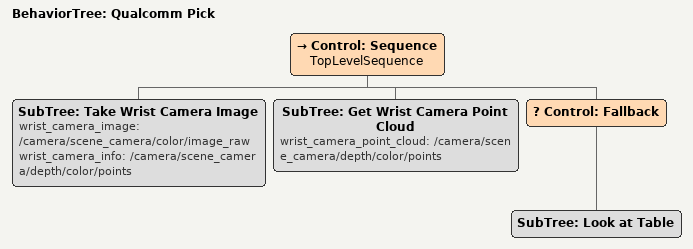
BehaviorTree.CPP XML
<?xml version="1.0" encoding="UTF-8" ?>
<root BTCPP_format="4" main_tree_to_execute="Qualcomm Pick">
  <BehaviorTree ID="Qualcomm Pick" _description="">
    <Control ID="Sequence" name="TopLevelSequence">
      <SubTree
        ID="Take Wrist Camera Image"
        wrist_camera_image="/camera/scene_camera/color/image_raw"
        wrist_camera_info="/camera/scene_camera/depth/color/points"
      />
      <SubTree
        ID="Get Wrist Camera Point Cloud"
        wrist_camera_point_cloud="/camera/scene_camera/depth/color/points"
      />
      <Control ID="Fallback">
        <SubTree ID="Look at Table" />
      </Control>
    </Control>
  </BehaviorTree>
</root>
